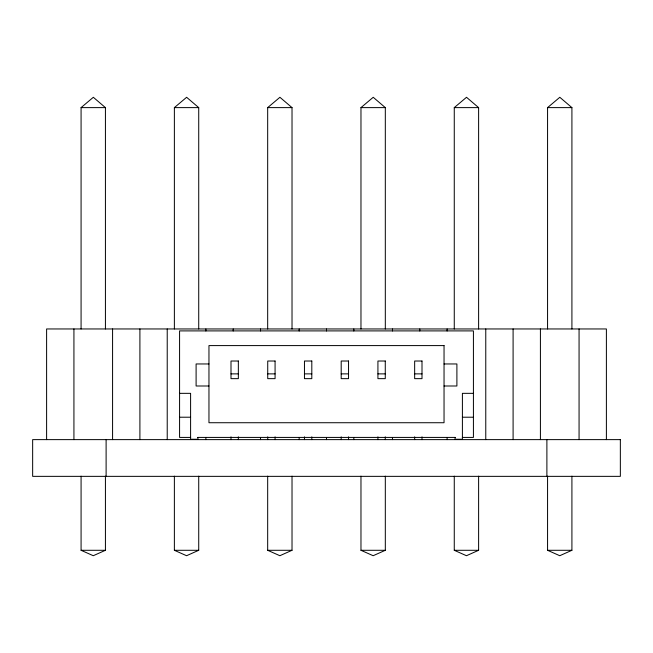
<?xml version="1.0" encoding="UTF-8"?>
<svg xmlns="http://www.w3.org/2000/svg" width="653" height="653" viewBox="0 0 653 653"><rect width="100%" height="100%" fill="white"/><g stroke="black" fill="none" stroke-linecap="round" stroke-linejoin="round"><path stroke-width="0.98" d="M81.078 328.957L81.078 107.614L93.33 97.289L105.427 107.614L105.427 328.957M174.375 328.957L174.375 107.614L186.627 97.289L198.724 107.614L198.724 328.957M267.673 328.957L267.673 107.614L279.925 97.289L292.022 107.614L292.022 328.957M360.97 328.957L360.97 107.614L373.222 97.289L385.319 107.614L385.319 328.957M454.268 328.957L454.268 107.614L466.52 97.289L478.616 107.614L478.616 328.957M547.565 328.957L547.565 107.614L559.817 97.289L571.914 107.614L571.914 328.957M105.427 476.168L105.427 550.291L93.273 555.711L81.078 550.291L81.078 476.168M198.724 476.168L198.724 550.291L186.57 555.711L174.375 550.291L174.375 476.168M292.022 476.168L292.022 550.291L279.868 555.711L267.673 550.291L267.673 476.168M385.319 476.168L385.319 550.291L373.165 555.711L360.97 550.291L360.97 476.168M478.616 476.168L478.616 550.291L466.462 555.711L454.268 550.291L454.268 476.168M571.914 476.168L571.914 550.291L559.76 555.711L547.565 550.291L547.565 476.168M81.078 107.614L105.427 107.614M174.375 107.614L198.724 107.614M267.673 107.614L292.022 107.614M360.97 107.614L385.319 107.614M454.268 107.614L478.616 107.614M547.565 107.614L571.914 107.614M208.96 363.958L196.104 363.958L196.104 385.996L208.96 385.996M444.04 363.958L456.896 363.958L456.896 385.996L444.04 385.996M230.999 373.875L238.345 373.875M267.73 373.875L275.076 373.875M304.461 373.875L311.808 373.875M341.192 373.875L348.539 373.875M377.924 373.875L385.27 373.875M414.655 373.875L422.001 373.875M179.575 393.343L190.594 393.343L190.594 439.257L197.941 439.257L197.941 437.42M473.425 393.343L462.406 393.343L462.406 439.257L455.059 439.257L455.059 437.42M179.575 417.218L190.594 417.218M462.406 417.218L473.425 417.218M190.668 437.42L179.575 437.42L179.575 330.9L473.425 330.9L473.425 437.42L462.332 437.42M197.728 437.42L455.272 437.42M81.078 550.291L105.427 550.291M174.375 550.291L198.724 550.291M267.673 550.291L292.022 550.291M360.97 550.291L385.319 550.291M454.268 550.291L478.616 550.291M547.565 550.291L571.914 550.291M606.392 439.624L606.392 328.957L46.608 328.957L46.608 439.624M579.064 328.957L579.064 439.624M546.888 439.624L546.888 476.355M540.415 328.957L540.415 439.624M513.095 328.957L513.095 439.624M485.767 328.957L485.767 439.624M447.117 328.957L447.117 330.981M447.117 437.592L447.117 439.624M422.001 436.865L422.001 439.624M419.797 328.957L419.797 330.981M414.655 436.865L414.655 439.624M392.469 328.957L392.469 330.981M392.469 437.592L392.469 439.624M385.27 436.865L385.27 439.624M377.924 436.865L377.924 439.624M353.82 328.957L353.82 330.981M353.82 437.592L353.82 439.624M348.539 436.865L348.539 439.624M341.192 436.865L341.192 439.624M326.5 328.957L326.5 330.981M326.5 437.592L326.5 439.624M311.808 436.865L311.808 439.624M304.461 436.865L304.461 439.624M299.172 328.957L299.172 330.981M299.172 437.592L299.172 439.624M275.076 436.865L275.076 439.624M267.73 436.865L267.73 439.624M260.523 328.957L260.523 330.981M260.523 437.592L260.523 439.624M238.345 436.865L238.345 439.624M233.203 328.957L233.203 330.981M230.999 436.865L230.999 439.624M205.875 328.957L205.875 330.981M205.875 437.592L205.875 439.624M167.225 328.957L167.225 439.624M139.905 328.957L139.905 439.624M112.577 328.957L112.577 439.624M106.112 439.624L106.112 476.355M73.928 328.957L73.928 439.624M444.04 345.592L208.96 345.592L208.96 422.728L444.04 422.728L444.04 345.592M238.345 361.019L230.999 361.019L230.999 378.65L238.345 378.65L238.345 361.019M275.076 361.019L267.73 361.019L267.73 378.65L275.076 378.65L275.076 361.019M311.808 361.019L304.461 361.019L304.461 378.65L311.808 378.65L311.808 361.019M348.539 361.019L341.192 361.019L341.192 378.65L348.539 378.65L348.539 361.019M385.27 361.019L377.924 361.019L377.924 378.65L385.27 378.65L385.27 361.019M422.001 361.019L414.655 361.019L414.655 378.65L422.001 378.65L422.001 361.019M620.35 439.624L32.65 439.624L32.65 476.355L620.35 476.355L620.35 439.624"/></g></svg>
